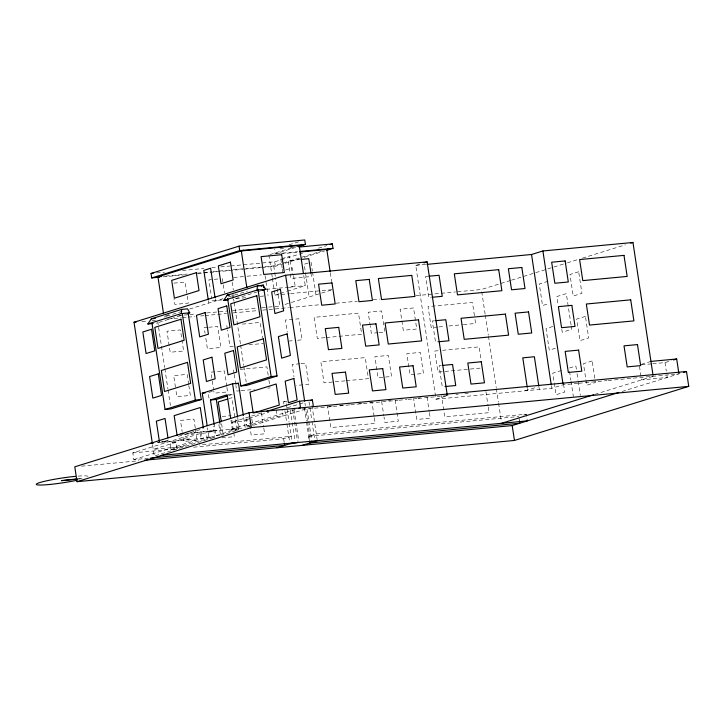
<?xml version="1.0" encoding="UTF-8"?>
<svg xmlns="http://www.w3.org/2000/svg" width="725" height="725" viewBox="0 0 725 725"><rect width="100%" height="100%" fill="white"/><g stroke="black" fill="none" stroke-linecap="round" stroke-linejoin="round"><path stroke-width="0.54" stroke-dasharray="3.62 2.72" d="M233.006 294.731L232.136 299.67L233.677 299.189L234.021 301.428M289.076 244.823L298.483 241.905M269.936 254.593L292.927 247.452M295.583 247.479L275.119 253.832L274.449 249.364M281.78 258.698L289.529 256.288L292.22 274.132M230.84 265.939L274.675 261.807L303.503 252.853M318.456 248.213L327.002 245.567M233.269 269.727L273.733 265.912L321.474 251.104M261.861 267.534L275.346 266.265L283.892 263.61M284.961 263.284L299.905 258.644M304.183 257.321L324.474 251.022M285.623 270.008L292.392 267.906L293.072 272.364M308.089 263.039L304.192 264.244L309.14 296.951M165.581 315.647L169.768 314.351M182.12 311.351L164.013 316.97L166.27 316.762M189.578 309.04L222.992 298.673M228.293 297.023L247.379 291.106M156.355 323.178L157.896 322.707L161.285 345.1M158.947 322.38L180.897 315.565M235.77 298.537L256.677 292.057M257.719 291.731L260.855 290.752M289.284 287.553L295.093 285.75L293.235 273.479M274.286 290.589L274.956 295.048L279.143 293.752M280.185 293.435L286.457 291.486M287.499 291.16L305.27 285.65L303.585 274.494M285.043 304.428L290.281 302.805M291.332 302.479L331.796 289.918M577.771 383.38L563.135 384.767L551.77 388.292L435.979 399.203L415.742 265.413L420.908 263.809M510.418 280.502L481.391 289.502L456.578 291.849M511.487 280.167L566.316 263.157M567.385 262.822L578.133 259.487M582.438 258.154L625.43 244.814M547.982 281.291L539.273 284.001L542.536 305.551L549.305 303.449M212.325 391.337L208.148 392.642L209.326 400.445M228.819 395.56L232.988 394.264L228.085 394.726M228.774 398.687L231.918 397.708L236.867 430.414L238.38 429.943L236.522 417.682M283.91 404.07L283.575 401.858L285.886 401.142L286.212 403.354M178.368 436.368L203.462 428.575M159.591 442.721L168.3 440.021M164.53 441.987L167.955 440.918L160.977 441.579L157.542 442.64L214.89 437.238L213.204 426.092M194.844 432.58L191.409 433.641L184.431 434.302M148.453 458.236L133.817 459.614L132.811 452.926L201.015 431.756L213.875 430.55L206.299 432.897L200.417 433.45L170.103 442.857L171.118 449.545L177 448.993L175.985 442.304L170.103 442.857M261.163 413.096L231.32 422.358L244.189 421.143L249.871 419.376M248.856 425.847L246.899 426.037L245.884 419.34L247.977 418.697M249.019 418.37L268.884 412.208M179.782 440.546L183.208 439.486L190.195 438.824L186.769 439.885M210.096 431.139L206.67 432.2L213.648 431.547L217.083 430.478M175.985 442.304L153.247 449.355L185.781 446.292M287.245 407.785L298.618 404.251M299.652 403.934L304.817 402.33L305.325 405.674M552.794 326.495L546.016 328.597L549.278 350.148L557.987 347.447M133.817 459.614L205.447 437.383L212.434 436.731M295.211 409.534L228.91 430.106L235.888 429.445M171.118 449.545L201.432 440.138L207.314 439.586L206.299 432.897M246.899 426.037L251.077 424.741M252.128 424.415L277.213 416.63L283.094 416.077L282.079 409.38M155.295 455.726L214.89 437.238M235.888 430.722L221.705 435.118L219.856 422.856M193.584 447.189L283.629 438.707L291.205 436.35L199.239 445.023M306.53 422.059L309.358 440.809L308.714 436.341L316.29 433.985L526.35 414.183L527.193 419.757M435.979 399.203L447.343 395.678L437.238 396.629M561.476 370.493L552.758 373.194L556.021 394.753L564.739 392.044L563.597 384.504M525.127 390.802L537.252 387.041M641.398 364.367L649.881 361.739M652.699 363.76L665.006 362.6L671.377 360.624M523.504 415.072L526.35 414.183M594.862 394.373L653.189 376.275M622.059 391.491L680.82 373.257M280.013 248.847L285.577 248.322M290.036 247.896L295.601 247.37M276.243 253.723L297.612 251.711M280.684 253.804L298.673 252.11M156.663 272.926L164.53 272.183M182.51 270.488L203.861 268.477M211.736 267.733L216.231 267.317M220.726 266.891L229.716 266.039M300.105 259.514L288.188 260.638L290.888 278.472L311.469 276.533L311.134 274.304M165.817 276.089L187.177 274.077M197.291 273.126L211.908 271.748M213.032 271.639L232.145 269.836M162.953 276.859L184.313 274.847M197.798 273.57L209.036 272.518M210.159 272.41L242.757 269.337M243.881 269.229L260.737 267.643M173.891 283.131L185.102 282.079L188.282 303.123L174.825 304.391L173.991 298.854M217.853 278.989L208.882 279.832L211.736 298.664M233.686 277.494L245.929 276.343M247.044 276.234L261.517 274.875M415.742 265.413L425.865 264.453M266.302 289.32L305.27 285.65M427.85 276.334L425.602 276.542L428.783 297.594L431.031 297.377M212.062 300.884L223.282 299.824M235.752 298.646L245.775 297.703M260.248 296.344L265.821 295.818M274.956 295.048L289.429 293.688M290.544 293.58L332.857 289.592M178.631 315.593L183.126 315.167M184.25 315.067L188.745 314.641M189.868 314.532L195.496 314.007M206.734 312.946L226.97 311.034M232.589 310.508L257.321 308.17M261.816 307.753L267.443 307.219M268.567 307.11L279.805 306.059L275.591 278.183M141.919 321.51L147.565 320.976M152.069 320.55L155.458 320.233M167.865 319.063L181.395 317.786M182.528 317.677L187.032 317.26M188.165 317.151L194.934 316.508M200.571 315.982L203.952 315.665M205.084 315.556L226.508 313.535M233.278 312.901L256.958 310.663M262.595 310.128L288.541 307.69M289.665 307.581L320.115 304.708M335.911 303.222L357.334 301.201M373.121 299.715L379.891 299.072M415.978 295.673L455.454 291.948M207.586 327.383L204.223 327.7L205.057 333.237M208.709 327.274L217.681 326.431L220.862 347.474L207.404 348.743L205.728 337.669M242.386 324.102L260.202 322.417L262.541 337.932M434.565 320.785L432.327 320.994L435.507 342.046L437.755 341.828M233.314 346.305L229.979 346.623L227.469 330.002M248.911 344.837L263.383 343.469M288.586 341.094L293.081 340.668M297.567 340.243L302.053 339.826L298.872 318.773L285.405 320.042L287.245 332.231M325.063 337.651L317.296 338.385L314.115 317.342L358.503 313.155L361.684 334.198L326.178 337.551M378.078 332.657L371.345 333.292L370.176 325.534M379.202 332.548L384.812 332.023L381.631 310.971L368.164 312.239L370.004 324.428M437.882 327.02L431.221 327.646L428.04 306.593L472.428 302.416L474.703 317.441M438.997 326.912L444.543 326.395M448.983 325.969L462.296 324.718M463.402 324.61L475.609 323.459L474.866 318.52M240.202 369.388L266.918 366.868L268.259 375.731M299.987 363.751L292.13 364.494L293.969 376.683M301.102 363.651L305.597 363.225L308.778 384.277L296.434 385.437M438.09 350.737L434.764 351.045L437.945 372.097L482.333 367.91M442.531 350.311L479.153 346.867L481.164 360.153M441.335 365.527L439.096 365.744L442.277 386.788L444.516 386.579M240.038 390.757L236.703 391.065L235.861 385.528M241.153 390.648L254.52 389.388M267.878 388.129L270.108 387.92M345.1 380.852L324.021 382.836L320.84 361.784L365.219 357.606L368.409 378.649L346.215 380.743M641.516 364.811L651.585 363.868M283.575 401.858L286.846 401.55M222.194 416.476L231.166 415.624M302.452 408.909L305.606 408.61L307.418 420.6M328.715 406.426L333.156 406.009M339.808 405.384L343.142 405.067M358.676 403.608L362.002 403.29M369.768 402.556L371.988 402.348L374.173 416.748M388.382 400.807L390.63 400.59M418.08 398.007L420.319 397.798M445.966 395.379L448.186 395.17M455.952 394.436L458.173 394.228M464.834 393.593L468.16 393.285M349.631 404.894L305.823 409.018L245.204 427.832L243.346 415.57M350.755 404.786L368.726 403.091M369.85 402.982L387.821 401.288M388.944 401.188L397.925 400.336M399.049 400.227L406.915 399.493M408.039 399.384L417.02 398.542M418.144 398.433L436.115 396.738M578.894 383.28L596.911 381.577M598.034 381.477L607.043 380.625M608.166 380.516L678.926 373.846M245.884 419.34L249.808 418.978M187.857 433.233L244.225 427.922M238.38 429.943L232.498 430.505L230.985 420.464M219.748 435.308L215.823 435.671L214.138 424.524M222.013 437.837L234.356 436.677L233.686 432.245M132.811 452.926L177.824 448.675M308.714 436.341L518.774 416.54M81.526 466.184L138.837 460.774M78.445 478.772L82.904 478.355M78.246 479.071L80.475 478.862M665.006 362.6L666.293 371.091M666.937 375.342L667.254 377.462L641.525 379.891L639.278 365.028M571.037 324.836L566.316 293.616L556.836 296.561L558.187 305.479M571.2 325.951L571.708 329.295L562.237 332.24L561.73 328.887M576.366 369.297L575.877 366.025L569.053 368.137L569.388 370.321M577.028 373.656L578.015 380.199M578.178 381.287L580.326 395.46M569.551 371.408L570.865 380.136M571.037 381.223L573.339 396.484M551.426 386.062L551.77 388.292M538.983 387.286L539.318 389.461M527.41 388.373L527.737 390.558M518.937 417.654L519.444 420.998M481.735 291.74L485.107 314.034M485.27 315.148L488.306 335.222M488.478 336.337L496.235 387.621M496.398 388.736L498.428 402.112M498.592 403.236L501.292 421.071M485.913 391.609L488.097 406.009M488.26 407.124L489.103 412.661L444.715 416.848L441.534 395.796M427.052 397.155L429.236 411.564M429.399 412.67L430.242 418.207L416.775 419.476L413.594 398.433M408.837 366.977L406.825 353.682L420.292 352.413L423.472 373.457L410.006 374.734L409 368.083M395.116 400.173L398.297 421.216L384.839 422.485L383.996 416.947M376.9 369.986L374.888 356.691L388.346 355.422L391.536 376.474L378.069 377.743L377.063 371.091M381.649 401.442L383.833 415.842M374.336 417.863L375.169 423.4L330.79 427.587L327.6 406.535M330.328 272.872L331.669 281.789M311.016 262.133L312.33 270.851M312.502 271.938L315.964 294.839M311.968 405.393L317.142 439.577M308.995 401.704L311.832 420.446M311.995 421.551L314.659 439.187M307.001 409.208L308.669 420.237M308.832 421.343L311.505 438.987M307.581 421.687L310.218 439.132M304.355 407.722L306.358 420.953M280.811 258.997L282.161 267.915M282.333 269.029L283.176 274.603M274.675 261.807L275.346 266.265M273.733 265.912L274.576 271.494M274.748 272.609L275.418 277.068M294.024 409.697L298.809 441.317M292.683 409.435L297.522 441.425M268.884 254.91L272.265 277.213M272.428 278.327L274.113 289.474M290.372 410.151L295.039 441.036M286.384 404.45L286.882 407.758M287.046 408.864L289.048 422.095M289.221 423.192L291.885 440.836M265.033 275.663L268.042 295.601M284.907 410.685L286.737 422.811M286.91 423.917L289.746 442.658M283.629 438.707L284.137 442.051M276.198 409.942L277.213 416.63M268.93 380.163L269.936 386.815M261.471 412.77L263.646 427.17M263.809 428.276L264.652 433.822L251.185 435.091L249.844 426.228M232.127 282.134L233.296 289.891M232.997 294.658L233.513 298.075M234.184 302.552L240.455 343.976M240.627 345.1L243.672 365.255M243.845 366.379L246.21 382.057M251.765 418.787L252.78 425.475M222.339 278.563L224.523 292.963M226.798 325.57L227.297 328.896M233.513 370.022L234.021 373.339M234.184 374.453L235.697 384.422M237.637 417.237L239.322 428.384L209.008 437.791L207.486 427.759M215.234 298.791L215.57 300.975M226.744 386.389L224.406 370.883L210.948 372.152L212.117 379.9M226.916 387.494L227.587 391.926L214.129 393.195L213.793 390.983M231.837 420.056L233.513 431.139M208.419 300.911L208.746 303.095M221.578 423.744L223.227 434.647M212.289 381.015L213.621 389.869M218.887 424.651L220.391 434.619M201.015 431.756L202.021 438.453M200.417 433.45L201.432 440.138M188.672 384.359L187.159 374.39L173.701 375.659L175.64 388.428M188.835 385.464L190.349 395.442L176.891 396.711L175.794 389.461M195.27 428.004L193.928 419.141L180.471 420.409L182.147 431.484M195.442 429.109L197.109 440.184L183.652 441.452L182.319 432.589M169.161 345.608L166.986 331.207L180.443 329.938L183.624 350.991L170.167 352.259L169.324 346.722M161.458 346.215L164.675 367.493M164.838 368.617L167.892 388.772M168.055 389.887L170.429 405.565M152.576 444.896L154.262 456.052M78.164 476.117A26.236 2.42 -8.6 0 1 88.133 476.579M578.677 271.766L569.959 274.476L573.221 296.027L581.939 293.326L578.677 271.766M585.419 316.372L576.71 319.072L579.964 340.632L588.682 337.923L585.419 316.372M592.171 360.968L583.453 363.669L586.715 385.229L595.424 382.519L592.171 360.968M413.567 307.962L400.1 309.231L403.281 330.283L416.748 329.014L413.567 307.962"/><path stroke-width="1.09" d="M181.658 309.394L151.344 318.801L147.864 323.984L181.25 313.617L181.658 309.394L187.539 308.841L189.751 312.819L188.21 313.3L201.251 399.52L170.937 408.927L165.055 409.48L152.014 323.278M257.429 285.804L227.124 295.283L223.644 300.467L257.04 290.109L257.429 285.804L263.311 285.251L263.655 287.553M159.582 277.177L151.715 277.92L151.045 273.461L239.023 246.156L304.754 239.966L305.433 244.425L298.818 246.473M151.715 277.92L239.694 250.614L305.433 244.425M163.515 313.626L157.95 276.832L243.618 250.252M297.114 246.156L299.198 245.512L303.413 273.379M330.201 244.57L332.34 243.908L333.011 248.367L326.603 250.361M299.797 252.001L326.785 249.454L329.096 248.738M152.404 443.782L134.025 322.253L285.596 275.228L427.116 261.879L447.18 394.563M261.218 285.904L263.311 285.251M261.163 285.994L263.32 285.324L265.531 289.302L261.906 290.435M424.007 262.849L427.116 261.879M426.989 264.353L531.534 254.493L542.898 250.968L632.961 242.476L653.035 375.215M630.804 243.147L632.961 242.476M207.151 425.53L202.266 393.195L232.571 383.788L238.453 383.235L243.346 415.57M236.368 383.878L238.453 383.235M165.055 409.48L195.369 400.073L201.251 399.52M227.632 298.646L240.836 385.963L271.15 376.565L277.032 376.003L263.991 289.782M277.032 376.003L246.718 385.41L240.836 385.963M214.138 424.524L210.431 400.001L227.106 394.826L230.641 418.234M210.431 400.001L216.313 399.439L227.777 395.886M227.722 399.013L218.279 401.949L221.243 421.569M249.074 412.733L74.784 466.818L77.031 481.681L514.451 440.447L688.75 386.362L686.502 371.499L249.074 412.733L251.33 427.596L77.031 481.681M254.239 412.824L279.333 405.039L276.153 383.987L250.007 392.098L253.188 413.15M266.492 411.438L299.525 401.188L312.393 399.983L313.408 406.671M310.499 400.562L312.393 399.983M298.41 408.547L300.54 407.885L299.525 401.188M277.059 447.742L292.22 443.038M297.685 442.531L289.909 443.763M311.841 441.19L309.53 441.906L314.994 441.398M302.153 445.377L317.305 440.673M673.498 359.972L676.679 358.984L678.763 372.786M501.627 423.3L593.784 394.708M144.456 460.248L512.203 425.575L618.833 392.497M683.657 372.378L686.502 371.499M303.123 245.141L241.307 250.968L246.872 287.762M298.936 247.062L332.34 243.908M299.86 251.493L333.011 248.367M151.045 273.461L153.292 273.243M301.192 259.405L308.778 258.689L310.962 273.189M157.95 276.832L161.322 276.515M257.438 285.877L263.32 285.324M257.04 290.109L265.531 289.302M229.073 295.03L227.115 295.211L229.082 295.102M428.964 276.225L439.069 275.273L442.25 296.326L432.154 297.277M223.644 300.467L227.895 300.068M181.25 313.617L189.751 312.819M151.344 318.801L155.259 318.429M134.025 322.253L136.282 322.036M147.864 323.984L153.174 323.477M435.689 320.677L445.784 319.725L448.974 340.768L438.879 341.729M442.458 365.418L452.554 364.467L455.744 385.519L445.639 386.47M202.266 393.195L205.202 392.914M650.941 361.403L676.679 358.984M180.878 433.894L183.869 433.613M251.33 427.596L688.75 386.362M150.564 443.301L153.555 443.02M160.995 455.418L527.356 420.872M150.7 458.019L284.644 445.395L284.3 443.165M309.729 443.029L519.78 423.228L519.444 420.998M77.33 478.881L61.534 480.648L77.131 479.18M542.898 250.968L562.963 383.652M531.534 254.493L551.263 384.948M538.82 386.189L534.37 356.754L522.788 357.851L527.247 387.286M512.203 425.575L514.451 440.447M326.785 249.454L330.156 271.757M285.596 275.228L304.645 401.215M257.946 289.239L271.15 376.565M239.023 246.156L239.694 250.614M232.571 383.788L237.465 416.123M215.071 297.703L210.622 268.268L203.797 270.389L208.247 299.824M216.313 399.439L219.856 422.856M203.299 427.469L200.281 407.532L174.136 415.642L177.154 435.58M182.328 313.871L195.369 400.073M167.973 437.864L165.037 418.461L156.328 421.171L159.427 441.643M76.886 480.267A26.236 2.42 -8.6 0 1 43.165 484.962A26.236 2.42 -8.6 0 1 41.987 481.944A26.236 2.42 -8.6 0 1 75.364 476.361M196.33 272.7L171.698 280.348L174.399 298.183L199.031 290.544L196.33 272.7M230.432 262.124L218.307 265.885L221.007 283.729L233.124 279.959L230.432 262.124M180.96 319.254L154.815 327.365L158.005 348.417L184.15 340.297L180.96 319.254M256.831 295.709L230.686 303.82L233.876 324.873L260.021 316.762L256.831 295.709M151.552 329.268L142.834 331.968L146.097 353.528L154.815 350.818L151.552 329.268M205.166 312.629L196.457 315.339L199.71 336.889L208.428 334.189L205.166 312.629M226.762 305.932L218.053 308.632L221.306 330.192L230.024 327.483L226.762 305.932M280.385 289.293L271.667 291.994L274.929 313.553L283.638 310.844L280.385 289.293M187.485 362.364L161.34 370.475L164.521 391.527L190.666 383.416L187.485 362.364M263.356 338.82L237.211 346.931L240.392 367.983L266.537 359.872L263.356 338.82M158.295 373.864L149.586 376.565L152.839 398.125L161.557 395.424L158.295 373.864M211.908 357.226L203.199 359.935L206.462 381.486L215.171 378.785L211.908 357.226M233.513 350.528L224.795 353.229L228.058 374.789L236.767 372.079L233.513 350.528M287.127 333.89L278.409 336.599L281.672 358.15L290.39 355.449L287.127 333.89M293.87 378.486L285.152 381.196L288.414 402.747L297.132 400.046L293.87 378.486M281.672 254.702L261.082 256.641L263.782 274.476L284.372 272.537L281.672 254.702M332.005 282.913L318.547 284.182L321.728 305.225L335.186 303.956L332.005 282.913M369.243 279.397L355.785 280.666L358.966 301.718L372.423 300.449L369.243 279.397M411.764 275.391L378.359 278.545L381.54 299.588L414.945 296.443L411.764 275.391M565.128 260.937L551.662 262.205L554.852 283.248L568.309 281.98L565.128 260.937M623.989 255.381L579.601 259.568L582.791 280.62L627.17 276.433L623.989 255.381M498.7 269.655L454.312 273.833L457.493 294.885L501.881 290.698L498.7 269.655M521.819 267.471L508.361 268.739L511.542 289.792L525.009 288.523L521.819 267.471M338.729 327.365L325.271 328.633L328.452 349.677L341.91 348.408L338.729 327.365M375.967 323.848L362.509 325.117L365.69 346.169L379.148 344.901L375.967 323.848M418.488 319.843L385.084 322.987L388.265 344.04L421.669 340.895L418.488 319.843M571.853 305.388L558.386 306.657L561.567 327.7L575.034 326.431L571.853 305.388M630.714 299.833L586.326 304.02L589.516 325.072L633.895 320.885L630.714 299.833M505.416 314.106L461.037 318.284L464.218 339.336L508.606 335.149L505.416 314.106M528.543 311.922L515.085 313.191L518.266 334.243L531.733 332.974L528.543 311.922M345.49 372.106L332.032 373.375L335.222 394.427L348.68 393.158L345.49 372.106M382.737 368.599L369.279 369.868L372.46 390.911L385.917 389.642L382.737 368.599M413.032 365.744L399.566 367.013L402.747 388.056L416.213 386.788L413.032 365.744M578.623 350.13L565.156 351.398L568.337 372.451L581.803 371.182L578.623 350.13M637.483 344.583L624.017 345.852L627.197 366.895L640.664 365.627L637.483 344.583M481.264 361.766L467.797 363.035L470.987 384.078L484.445 382.809L481.264 361.766"/></g></svg>
